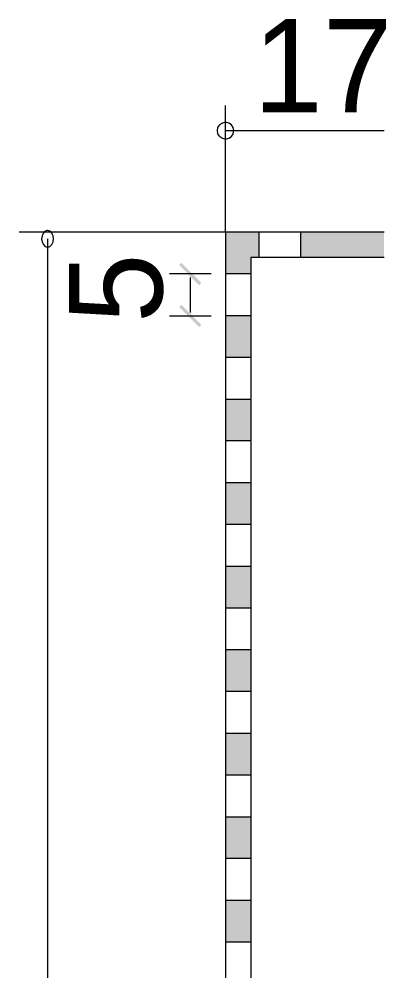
# Model space of a CAD drawing. Extents: x 0 to 242, y -13 to 199.
# Drawn here: x 220.1 to 241.9, y 139.4 to 195.9 of the extents above; entities that cross this region are included whole.
import ezdxf

# ---------------------------------------------------------------- set-up
doc = ezdxf.new("R2010")
doc.units = 0
for name, color, linetype in [('FILL', 8, 'Continuous'), ('GEOMETRY', 7, 'Continuous'), ('TEXT', 7, 'Continuous')]:
    doc.layers.add(name, color=color, linetype=linetype)

msp = doc.modelspace()

# ---------------------------------------------------------------- hatches: boundary and pattern name
at = {"layer": 'FILL'}
for points in [[(232.35, 183.25), (232.35, 181.755), (234.319, 181.755)], [(232.35, 183.25), (234.319, 183.25), (234.319, 181.755)], [(236.815, 183.25), (236.815, 181.755), (241.776, 181.755)], [(236.815, 183.25), (241.776, 183.25), (241.776, 181.755)], [(232.35, 180.783), (233.848, 180.783), (232.35, 181.755)], [(232.35, 181.755), (233.848, 180.783), (233.848, 181.755)], [(230.907, 180.258), (229.595, 181.308), (229.725, 181.44)], [(230.777, 180.1), (230.907, 180.258), (229.595, 181.308)], [(229.017, 180.783), (231.484, 180.783)], [(230.25, 178.498), (230.25, 180.573)], [(229.725, 178.946), (229.595, 178.814), (230.907, 177.763)], [(229.595, 178.815), (230.907, 177.764), (230.777, 177.633)], [(229.017, 178.289), (231.484, 178.289)], [(232.35, 178.288), (232.35, 175.821), (233.847, 175.821)], [(232.35, 178.288), (233.847, 178.288), (233.847, 175.821)], [(232.35, 173.327), (232.35, 170.859), (233.847, 170.859)], [(232.35, 173.327), (233.847, 173.327), (233.847, 170.859)], [(232.35, 168.366), (232.35, 165.899), (233.847, 165.899)], [(232.35, 168.366), (233.847, 168.366), (233.847, 165.899)], [(232.35, 163.404), (232.35, 160.937), (233.847, 160.937)], [(232.35, 163.404), (233.847, 163.404), (233.847, 160.937)], [(232.35, 158.444), (232.351, 155.976), (233.848, 155.976)], [(232.35, 158.444), (233.847, 158.444), (233.848, 155.976)], [(232.351, 153.481), (232.351, 151.014), (233.848, 151.014)], [(232.351, 153.481), (233.848, 153.481), (233.848, 151.014)], [(232.351, 148.52), (232.351, 146.052), (233.848, 146.052)], [(232.351, 148.52), (233.848, 148.52), (233.848, 146.052)], [(232.351, 143.559), (232.351, 141.09), (233.848, 141.09)], [(232.351, 143.559), (233.848, 143.559), (233.848, 141.09)]]:
    msp.add_hatch(color=7, dxfattribs=at).paths.add_polyline_path(points)

# ---------------------------------------------------------------- linework, layer by layer
at = {"layer": 'GEOMETRY', "lineweight": 13}
for points in [[(232.35, 183.25), (232.35, 190.785)], [(232.35, 189.289), (241.776, 189.289)], [(232.35, 183.25), (220.065, 183.25)], [(241.776, 183.25), (232.35, 183.25)], [(232.35, 183.25), (232.351, 31.465)], [(234.319, 183.25), (234.319, 181.755)], [(236.815, 183.25), (236.815, 181.755)], [(221.768, 182.865), (221.768, 31.465)], [(241.776, 181.755), (233.847, 181.755), (233.848, 32.936)], [(231.484, 180.783), (229.017, 180.783)], [(230.251, 180.573), (230.251, 178.498)], [(233.847, 180.783), (232.35, 180.783)], [(233.847, 180.783), (233.847, 178.288)], [(229.017, 178.288), (231.484, 178.288)], [(233.847, 178.288), (232.35, 178.288)], [(233.847, 175.821), (232.35, 175.821)], [(233.847, 173.327), (232.35, 173.327)], [(233.847, 170.86), (232.35, 170.86)], [(233.847, 168.366), (232.35, 168.366)], [(233.847, 165.9), (232.35, 165.9)], [(233.847, 163.404), (232.35, 163.404)], [(233.847, 160.938), (232.35, 160.938)], [(233.847, 158.444), (232.35, 158.444)], [(233.848, 155.976), (232.351, 155.976)], [(233.848, 153.481), (232.351, 153.481)], [(233.848, 151.014), (232.351, 151.014)], [(233.848, 148.52), (232.351, 148.52)], [(233.848, 146.052), (232.351, 146.052)], [(233.848, 143.559), (232.351, 143.559)], [(233.848, 141.09), (232.351, 141.09)]]:
    msp.add_lwpolyline(points, dxfattribs=at)
for points in [[(232.849, 189.289), (232.797, 189.473), (232.693, 189.63), (232.535, 189.735), (232.35, 189.787), (232.166, 189.735), (231.983, 189.63), (231.878, 189.473), (231.851, 189.289), (231.878, 189.104), (231.983, 188.946), (232.166, 188.843), (232.35, 188.791), (232.535, 188.843), (232.693, 188.946), (232.797, 189.104), (232.849, 189.289)], [(222.125, 182.865), (222.105, 183.049), (222.012, 183.208), (221.956, 183.27), (221.899, 183.315), (221.843, 183.343), (221.788, 183.356), (221.734, 183.355), (221.682, 183.34), (221.633, 183.314), (221.587, 183.277), (221.545, 183.231), (221.508, 183.177), (221.476, 183.116), (221.45, 183.049), (221.412, 182.865), (221.45, 182.682), (221.477, 182.614), (221.509, 182.553), (221.547, 182.498), (221.588, 182.452), (221.634, 182.415), (221.683, 182.388), (221.734, 182.374), (221.788, 182.373), (221.843, 182.386), (221.899, 182.414), (221.955, 182.46), (222.012, 182.523), (222.105, 182.682), (222.125, 182.865)]]:
    msp.add_lwpolyline(points, close=True, dxfattribs=at)

# ---------------------------------------------------------------- texts
at = {"layer": 'TEXT'}
msp.add_text('17', height=5.549, dxfattribs=at).set_placement((234.009, 190.368))
msp.add_text('5', height=5.549, rotation=90, dxfattribs=at).set_placement((228.595, 177.864))

doc.saveas('drawing.dxf')
